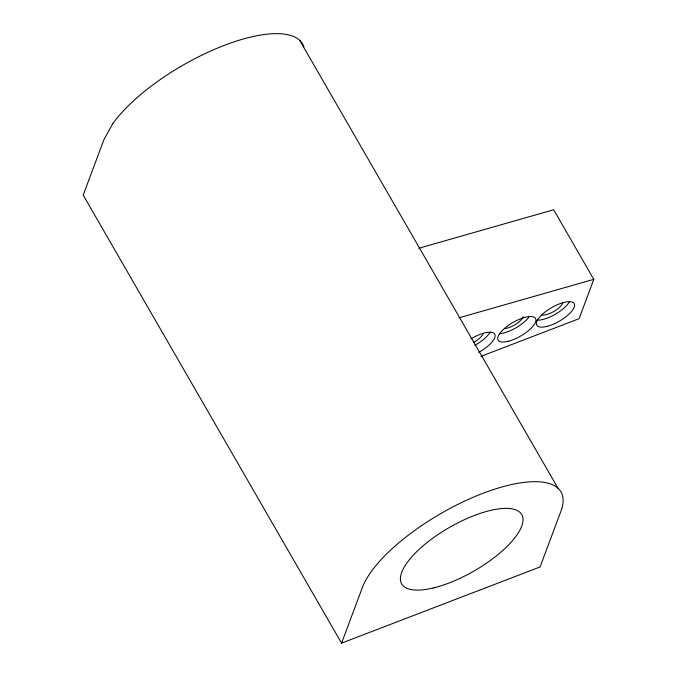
<?xml version="1.0" encoding="UTF-8"?>
<svg xmlns="http://www.w3.org/2000/svg" width="677" height="677" viewBox="0 0 677 677"><rect width="100%" height="100%" fill="white"/><g stroke="black" fill="none" stroke-linecap="round" stroke-linejoin="round"><path stroke-width="1.02" d="M341.572 643.15L362.423 587.374A114.633 41.365 -30 0 1 482.54 493.482A114.633 41.365 -30 0 1 560.954 511.152L540.094 566.928L341.572 643.15L83.195 195.128L104.046 139.352L112.814 123.586M418.792 248.264L553.684 209.76L593.805 279.339L579.097 318.681L480.975 356.347M458.913 317.843L593.805 279.339M299.683 40.315L558.076 488.362M112.822 123.586A114.625 41.365 -30 0 1 220.609 46.823A114.625 41.365 -30 0 1 303.922 46.967M562.655 303.161A12.922 4.663 -30 0 1 553.583 311.615A12.922 4.663 -30 0 1 541.896 314.932M523.27 316.76A12.922 4.663 -30 0 1 504.458 328.641M483.192 333.668A12.922 4.663 -30 0 1 473.375 342.537M470.862 338.915A21.605 7.794 -30 0 1 494.726 334.108A21.605 7.794 -30 0 1 478.724 352.345M569.509 301.705A21.605 7.794 -30 0 1 536.963 320.17M529.135 316.836A21.605 7.794 -30 0 1 499.321 333.744M490.046 332.212A21.605 7.794 -30 0 1 474.712 345.388M433.965 587.814A69.333 25.024 -30 0 0 522.94 518.269A69.333 25.024 -30 0 0 428.16 541.702A69.333 25.024 -30 0 0 433.965 587.814M546.847 326.424A21.605 7.794 -30 0 0 574.57 304.752A21.605 7.794 -30 0 0 545.036 312.055A21.605 7.794 -30 0 0 546.847 326.424M508.173 341.276A21.605 7.794 -30 0 0 535.905 319.595A21.605 7.794 -30 0 0 506.371 326.898A21.605 7.794 -30 0 0 508.173 341.276"/></g></svg>
